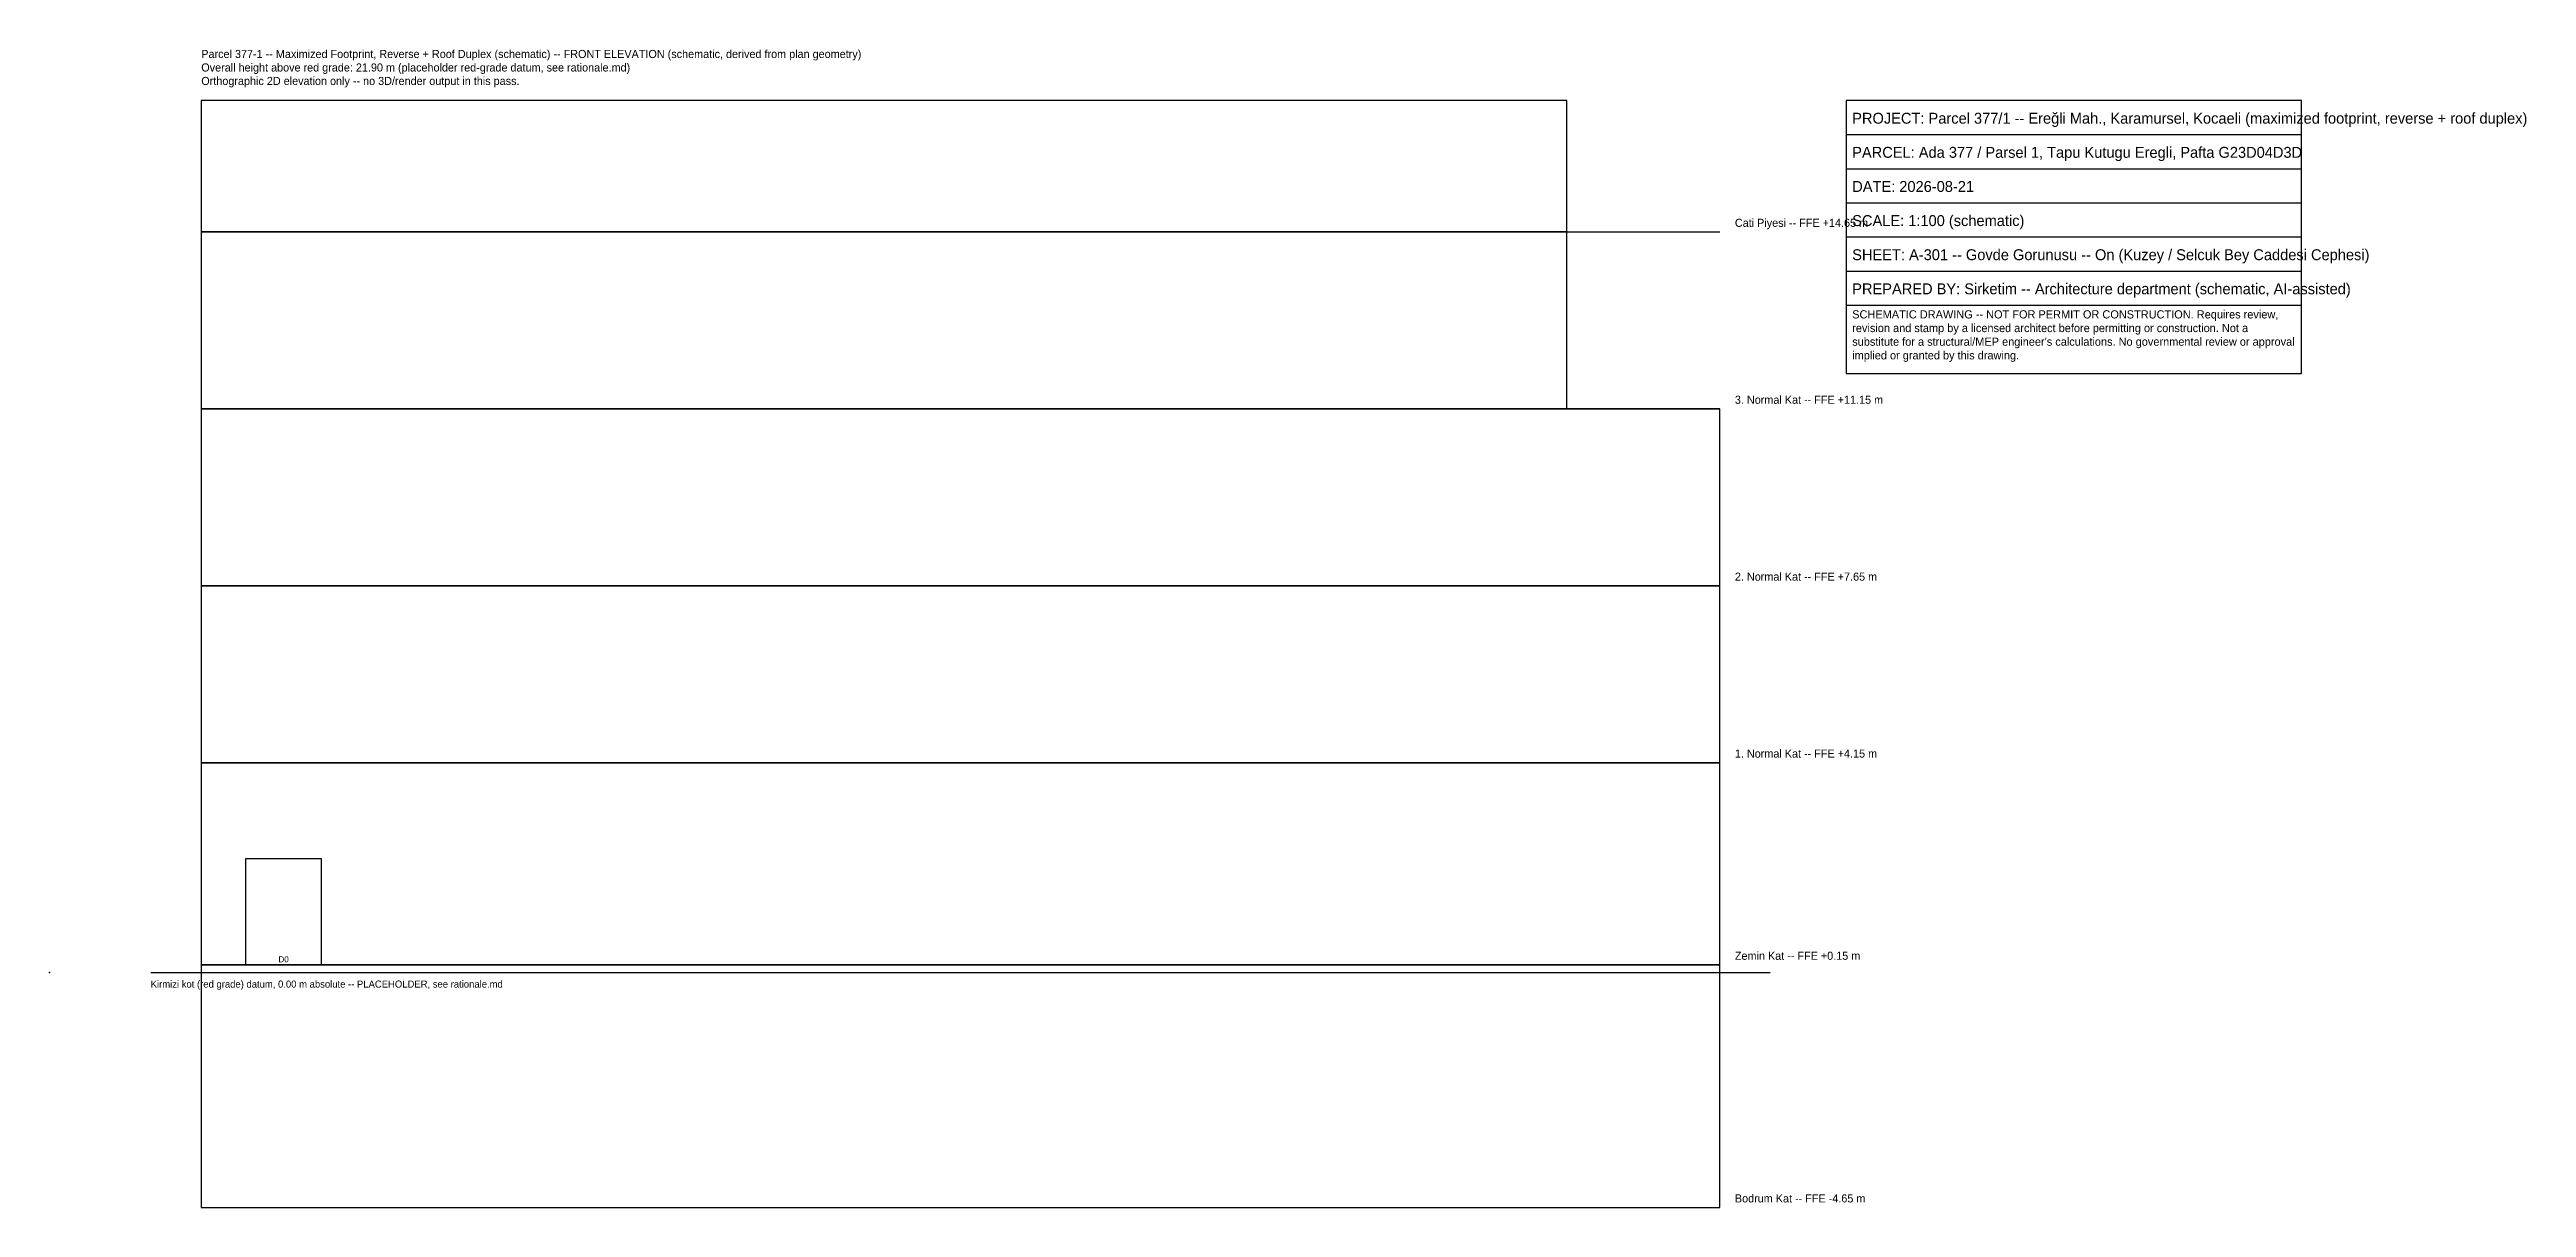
# Paper-space layout 'A-301' of a CAD drawing. Header units: metres. Extents: x 0 to 49, y -4.6 to 18.3.
import ezdxf

# ---------------------------------------------------------------- set-up
doc = ezdxf.new("R2010")
doc.units = ezdxf.units.M
for name, color, linetype in [('A-ANNO-NOTE', 7, 'Continuous'), ('A-ANNO-TTLB', 7, 'Continuous'), ('A-ELEV-GLAZ', 5, 'Continuous'), ('A-ELEV-WALL', 7, 'Continuous'), ('C-TOPO', 1, 'Continuous'), ('Z-DATA-NOPLOT', 8, 'Continuous')]:
    doc.layers.add(name, color=color, linetype=linetype)

psp = doc.layouts.new('A-301')

# ---------------------------------------------------------------- linework, layer by layer
at = {"layer": 'A-ANNO-TTLB'}
for p, q in [((35.52, 16.575), (44.52, 16.575)), ((35.52, 15.9), (44.52, 15.9)), ((35.52, 15.225), (44.52, 15.225)), ((35.52, 14.55), (44.52, 14.55)), ((35.52, 13.875), (44.52, 13.875)), ((35.52, 13.2), (44.52, 13.2))]:
    psp.add_line(p, q, dxfattribs=at)
psp.add_lwpolyline([(35.52, 11.85), (44.52, 11.85), (44.52, 17.25), (35.52, 17.25)], close=True, dxfattribs=at)
at = {"layer": 'A-ELEV-GLAZ'}
psp.add_lwpolyline([(3.875, 0.15), (5.375, 0.15), (5.375, 2.25), (3.875, 2.25)], close=True, dxfattribs=at)
at = {"layer": 'A-ELEV-WALL'}
for p, q in [((3, 14.65), (33.02, 14.65)), ((3, 11.15), (33.02, 11.15)), ((3, 7.65), (33.02, 7.65)), ((3, 4.15), (33.02, 4.15)), ((3, 0.15), (33.02, 0.15)), ((3, -4.65), (33.02, -4.65))]:
    psp.add_line(p, q, dxfattribs=at)
for points in [[(3, 14.65), (30, 14.65), (30, 17.25), (3, 17.25)], [(3, 11.15), (30, 11.15), (30, 14.65), (3, 14.65)], [(3, 7.65), (33.02, 7.65), (33.02, 11.15), (3, 11.15)], [(3, 4.15), (33.02, 4.15), (33.02, 7.65), (3, 7.65)], [(3, 0.15), (33.02, 0.15), (33.02, 4.15), (3, 4.15)], [(3, -4.65), (33.02, -4.65), (33.02, 0.15), (3, 0.15)]]:
    psp.add_lwpolyline(points, close=True, dxfattribs=at)
at = {"layer": 'C-TOPO'}
psp.add_line((2, 0), (34.02, 0), dxfattribs=at)
at = {"layer": 'Z-DATA-NOPLOT'}
psp.add_point((0, 0), dxfattribs=at)

# ---------------------------------------------------------------- texts
at = {"layer": 'A-ANNO-NOTE'}
for s, p in [('Cati Piyesi -- FFE +14.65 m', (33.32, 14.75)), ('3. Normal Kat -- FFE +11.15 m', (33.32, 11.25)), ('2. Normal Kat -- FFE +7.65 m', (33.32, 7.75)), ('1. Normal Kat -- FFE +4.15 m', (33.32, 4.25)), ('Zemin Kat -- FFE +0.15 m', (33.32, 0.25)), ('Bodrum Kat -- FFE -4.65 m', (33.32, -4.55))]:
    psp.add_text(s, height=0.16, dxfattribs=at).set_placement(p)
at = {"layer": 'A-ANNO-NOTE', "insert": (3, 18.25), "char_height": 0.16, "attachment_point": 1}
psp.add_mtext('Parcel 377-1 -- Maximized Footprint, Reverse + Roof Duplex (schematic) -- FRONT ELEVATION (schematic, derived from plan geometry)\\POverall height above red grade: 21.90 m (placeholder red-grade datum, see rationale.md)\\POrthographic 2D elevation only -- no 3D/render output in this pass.', dxfattribs=at)
at = {"layer": 'A-ANNO-TTLB'}
for s, p in [('PROJECT: Parcel 377/1 -- Ereğli Mah., Karamursel, Kocaeli (maximized footprint, reverse + roof duplex)', (35.64, 16.791)), ('PARCEL: Ada 377 / Parsel 1, Tapu Kutugu Eregli, Pafta G23D04D3D', (35.64, 16.116)), ('DATE: 2026-08-21', (35.64, 15.441)), ('SCALE: 1:100 (schematic)', (35.64, 14.766)), ('SHEET: A-301 -- Govde Gorunusu -- On (Kuzey / Selcuk Bey Caddesi Cephesi)', (35.64, 14.091)), ('PREPARED BY: Sirketim -- Architecture department (schematic, AI-assisted)', (35.64, 13.416))]:
    psp.add_text(s, height=0.216, dxfattribs=at).set_placement(p)
at = {"layer": 'A-ANNO-TTLB', "insert": (35.64, 13.1), "char_height": 0.162, "width": 8.76, "attachment_point": 1}
psp.add_mtext("SCHEMATIC DRAWING -- NOT FOR PERMIT OR CONSTRUCTION. Requires review, revision and stamp by a licensed architect before permitting or construction. Not a substitute for a structural/MEP engineer's calculations. No governmental review or approval implied or granted by this drawing.", dxfattribs=at)
at = {"layer": 'A-ELEV-GLAZ'}
psp.add_text('D0', height=0.12, dxfattribs=at).set_placement((4.525, 0.2))
at = {"layer": 'C-TOPO'}
psp.add_text('Kirmizi kot (red grade) datum, 0.00 m absolute -- PLACEHOLDER, see rationale.md', height=0.14, dxfattribs=at).set_placement((2, -0.3))

doc.saveas('drawing.dxf')
